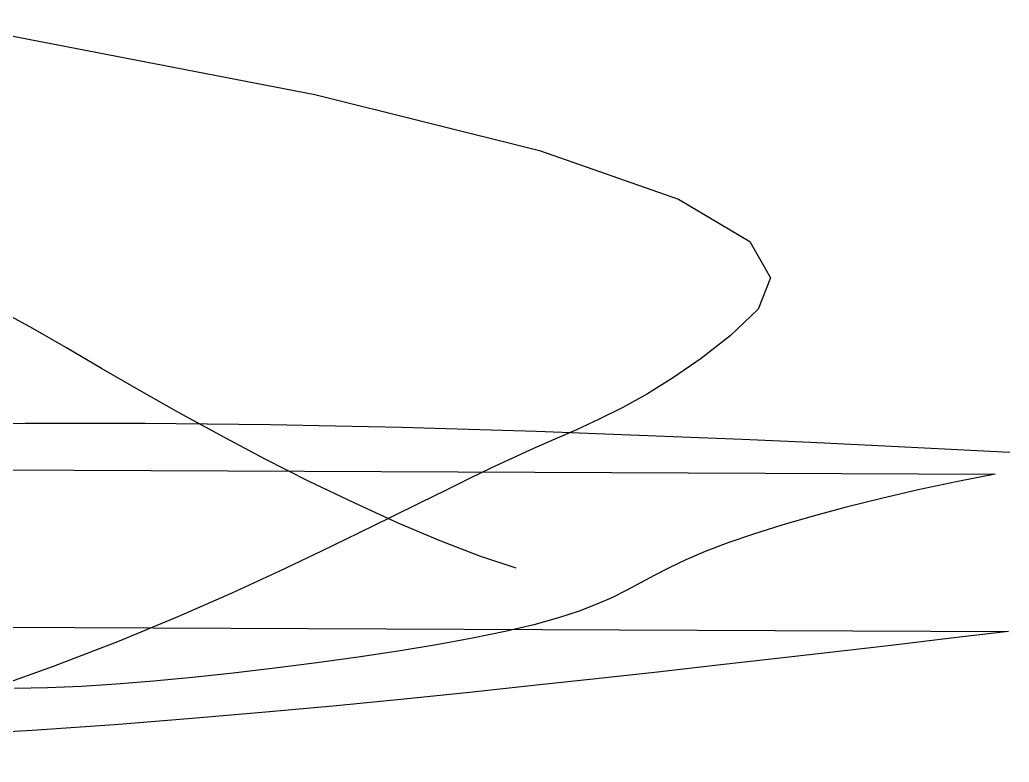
# Model space of a CAD drawing. Header units: millimetres. Extents: x 104198 to 1296755, y -81101 to 81453.
# Drawn here: x 635152.28 to 635181.85, y -26157.31 to -26135.13 of the extents above; entities that cross this region are included whole.
import ezdxf

# ---------------------------------------------------------------- set-up
doc = ezdxf.new("R2010")
doc.units = ezdxf.units.MM
doc.linetypes.add('HIDDEN2', pattern=[0.1875, 0.125, -0.0625])
doc.layers.add('0家具', color=51, linetype='Continuous')
doc.styles.add('黑体', font='simhei.ttf', dxfattribs={"width": 0.7})
doc.dimstyles.new('立面标注', dxfattribs={"dimtxt": 100, "dimasz": 35, "dimexe": 20, "dimexo": 100, "dimtad": 1, "dimdec": 0, "dimtxsty": '黑体', "dimblk": 'ARCHTICK', "dimcen": 80, "dimdle": 20, "dimclrd": 251, "dimclre": 251, "dimclrt": 256, "dimadec": 0, "dimazin": 0, "dimtfac": 1, "dimtdec": 0, "dimtix": 1, "dimtmove": 2, "dimatfit": 3, "dimldrblk": 'DOT', "dimfxl": 200, "dimfxlon": 1, "dimarcsym": 0})

# ---------------------------------------------------------------- blocks, each defined once
blk = doc.blocks.new('ghfdhrhr')
at = {"color": 250, "linetype": 'HIDDEN2', "ltscale": 600}
for p, q in [((635152.446, -32649.452), (635150.726, -32649.467)), ((635152.446, -32649.452), (635150.726, -32649.467)), ((635152.446, -32649.452), (635150.726, -32649.467)), ((635152.446, -32649.452), (635150.726, -32649.467)), ((635152.446, -32649.452), (635150.726, -32649.467)), ((635152.446, -32649.452), (635150.726, -32649.467)), ((635152.446, -32649.452), (635150.726, -32649.467)), ((635152.446, -32649.452), (635150.726, -32649.467)), ((635152.446, -32649.452), (635150.726, -32649.467)), ((635152.446, -32649.452), (635150.726, -32649.467)), ((635152.446, -32649.452), (635150.726, -32649.467)), ((635152.446, -32649.452), (635150.726, -32649.467)), ((635154.213, -32649.447), (635152.446, -32649.452)), ((635154.213, -32649.447), (635152.446, -32649.452)), ((635154.213, -32649.447), (635152.446, -32649.452)), ((635154.213, -32649.447), (635152.446, -32649.452)), ((635154.213, -32649.447), (635152.446, -32649.452)), ((635154.213, -32649.447), (635152.446, -32649.452)), ((635154.213, -32649.447), (635152.446, -32649.452)), ((635154.213, -32649.447), (635152.446, -32649.452)), ((635154.213, -32649.447), (635152.446, -32649.452)), ((635154.213, -32649.447), (635152.446, -32649.452)), ((635154.213, -32649.447), (635152.446, -32649.452)), ((635154.213, -32649.447), (635152.446, -32649.452)), ((635156.026, -32649.452), (635154.213, -32649.447)), ((635156.026, -32649.452), (635154.213, -32649.447)), ((635156.026, -32649.452), (635154.213, -32649.447)), ((635156.026, -32649.452), (635154.213, -32649.447)), ((635156.026, -32649.452), (635154.213, -32649.447)), ((635156.026, -32649.452), (635154.213, -32649.447)), ((635156.026, -32649.452), (635154.213, -32649.447)), ((635156.026, -32649.452), (635154.213, -32649.447)), ((635156.026, -32649.452), (635154.213, -32649.447)), ((635156.026, -32649.452), (635154.213, -32649.447)), ((635156.026, -32649.452), (635154.213, -32649.447)), ((635156.026, -32649.452), (635154.213, -32649.447)), ((635157.882, -32649.467), (635156.026, -32649.452)), ((635157.882, -32649.467), (635156.026, -32649.452)), ((635157.882, -32649.467), (635156.026, -32649.452)), ((635157.882, -32649.467), (635156.026, -32649.452)), ((635157.882, -32649.467), (635156.026, -32649.452)), ((635157.882, -32649.467), (635156.026, -32649.452)), ((635157.882, -32649.467), (635156.026, -32649.452)), ((635157.882, -32649.467), (635156.026, -32649.452)), ((635157.882, -32649.467), (635156.026, -32649.452)), ((635157.882, -32649.467), (635156.026, -32649.452)), ((635157.882, -32649.467), (635156.026, -32649.452)), ((635157.882, -32649.467), (635156.026, -32649.452)), ((635159.779, -32649.492), (635157.882, -32649.467)), ((635159.779, -32649.492), (635157.882, -32649.467)), ((635159.779, -32649.492), (635157.882, -32649.467)), ((635159.779, -32649.492), (635157.882, -32649.467)), ((635159.779, -32649.492), (635157.882, -32649.467)), ((635159.779, -32649.492), (635157.882, -32649.467)), ((635159.779, -32649.492), (635157.882, -32649.467)), ((635159.779, -32649.492), (635157.882, -32649.467)), ((635159.779, -32649.492), (635157.882, -32649.467)), ((635159.779, -32649.492), (635157.882, -32649.467)), ((635159.779, -32649.492), (635157.882, -32649.467)), ((635159.779, -32649.492), (635157.882, -32649.467)), ((635161.714, -32649.528), (635159.779, -32649.492)), ((635161.714, -32649.528), (635159.779, -32649.492)), ((635161.714, -32649.528), (635159.779, -32649.492)), ((635161.714, -32649.528), (635159.779, -32649.492)), ((635161.714, -32649.528), (635159.779, -32649.492)), ((635161.714, -32649.528), (635159.779, -32649.492)), ((635161.714, -32649.528), (635159.779, -32649.492)), ((635161.714, -32649.528), (635159.779, -32649.492)), ((635161.714, -32649.528), (635159.779, -32649.492)), ((635161.714, -32649.528), (635159.779, -32649.492)), ((635161.714, -32649.528), (635159.779, -32649.492)), ((635161.714, -32649.528), (635159.779, -32649.492)), ((635163.686, -32649.573), (635161.714, -32649.528)), ((635163.686, -32649.573), (635161.714, -32649.528)), ((635163.686, -32649.573), (635161.714, -32649.528)), ((635163.686, -32649.573), (635161.714, -32649.528)), ((635163.686, -32649.573), (635161.714, -32649.528)), ((635163.686, -32649.573), (635161.714, -32649.528)), ((635163.686, -32649.573), (635161.714, -32649.528)), ((635163.686, -32649.573), (635161.714, -32649.528)), ((635163.686, -32649.573), (635161.714, -32649.528)), ((635163.686, -32649.573), (635161.714, -32649.528)), ((635163.686, -32649.573), (635161.714, -32649.528)), ((635163.686, -32649.573), (635161.714, -32649.528)), ((635165.691, -32649.628), (635163.686, -32649.573)), ((635165.691, -32649.628), (635163.686, -32649.573)), ((635165.691, -32649.628), (635163.686, -32649.573)), ((635165.691, -32649.628), (635163.686, -32649.573)), ((635165.691, -32649.628), (635163.686, -32649.573)), ((635165.691, -32649.628), (635163.686, -32649.573)), ((635165.691, -32649.628), (635163.686, -32649.573)), ((635165.691, -32649.628), (635163.686, -32649.573)), ((635165.691, -32649.628), (635163.686, -32649.573)), ((635165.691, -32649.628), (635163.686, -32649.573)), ((635165.691, -32649.628), (635163.686, -32649.573)), ((635165.691, -32649.628), (635163.686, -32649.573)), ((635167.721, -32649.693), (635165.691, -32649.628)), ((635167.721, -32649.693), (635165.691, -32649.628)), ((635167.721, -32649.693), (635165.691, -32649.628)), ((635167.721, -32649.693), (635165.691, -32649.628)), ((635167.721, -32649.693), (635165.691, -32649.628)), ((635167.721, -32649.693), (635165.691, -32649.628)), ((635167.721, -32649.693), (635165.691, -32649.628)), ((635167.721, -32649.693), (635165.691, -32649.628)), ((635167.721, -32649.693), (635165.691, -32649.628)), ((635167.721, -32649.693), (635165.691, -32649.628)), ((635167.721, -32649.693), (635165.691, -32649.628)), ((635167.721, -32649.693), (635165.691, -32649.628)), ((635169.767, -32649.765), (635167.721, -32649.693)), ((635169.767, -32649.765), (635167.721, -32649.693)), ((635169.767, -32649.765), (635167.721, -32649.693)), ((635169.767, -32649.765), (635167.721, -32649.693)), ((635169.767, -32649.765), (635167.721, -32649.693)), ((635169.767, -32649.765), (635167.721, -32649.693)), ((635169.767, -32649.765), (635167.721, -32649.693)), ((635169.767, -32649.765), (635167.721, -32649.693)), ((635169.767, -32649.765), (635167.721, -32649.693)), ((635169.767, -32649.765), (635167.721, -32649.693)), ((635169.767, -32649.765), (635167.721, -32649.693)), ((635169.767, -32649.765), (635167.721, -32649.693)), ((635171.819, -32649.845), (635169.767, -32649.765)), ((635171.819, -32649.845), (635169.767, -32649.765)), ((635171.819, -32649.845), (635169.767, -32649.765)), ((635171.819, -32649.845), (635169.767, -32649.765)), ((635171.819, -32649.845), (635169.767, -32649.765)), ((635171.819, -32649.845), (635169.767, -32649.765)), ((635171.819, -32649.845), (635169.767, -32649.765)), ((635171.819, -32649.845), (635169.767, -32649.765)), ((635171.819, -32649.845), (635169.767, -32649.765)), ((635171.819, -32649.845), (635169.767, -32649.765)), ((635171.819, -32649.845), (635169.767, -32649.765)), ((635171.819, -32649.845), (635169.767, -32649.765)), ((635173.87, -32649.931), (635171.819, -32649.845)), ((635173.87, -32649.931), (635171.819, -32649.845)), ((635173.87, -32649.931), (635171.819, -32649.845)), ((635173.87, -32649.931), (635171.819, -32649.845)), ((635173.87, -32649.931), (635171.819, -32649.845)), ((635173.87, -32649.931), (635171.819, -32649.845)), ((635173.87, -32649.931), (635171.819, -32649.845)), ((635173.87, -32649.931), (635171.819, -32649.845)), ((635173.87, -32649.931), (635171.819, -32649.845)), ((635173.87, -32649.931), (635171.819, -32649.845)), ((635173.87, -32649.931), (635171.819, -32649.845)), ((635173.87, -32649.931), (635171.819, -32649.845)), ((635175.909, -32650.021), (635173.87, -32649.931)), ((635175.909, -32650.021), (635173.87, -32649.931)), ((635175.909, -32650.021), (635173.87, -32649.931)), ((635175.909, -32650.021), (635173.87, -32649.931)), ((635175.909, -32650.021), (635173.87, -32649.931)), ((635175.909, -32650.021), (635173.87, -32649.931)), ((635175.909, -32650.021), (635173.87, -32649.931)), ((635175.909, -32650.021), (635173.87, -32649.931)), ((635175.909, -32650.021), (635173.87, -32649.931)), ((635175.909, -32650.021), (635173.87, -32649.931)), ((635175.909, -32650.021), (635173.87, -32649.931)), ((635175.909, -32650.021), (635173.87, -32649.931)), ((635177.927, -32650.116), (635175.909, -32650.021)), ((635177.927, -32650.116), (635175.909, -32650.021)), ((635177.927, -32650.116), (635175.909, -32650.021)), ((635177.927, -32650.116), (635175.909, -32650.021)), ((635177.927, -32650.116), (635175.909, -32650.021)), ((635177.927, -32650.116), (635175.909, -32650.021)), ((635177.927, -32650.116), (635175.909, -32650.021)), ((635177.927, -32650.116), (635175.909, -32650.021)), ((635177.927, -32650.116), (635175.909, -32650.021)), ((635177.927, -32650.116), (635175.909, -32650.021)), ((635177.927, -32650.116), (635175.909, -32650.021)), ((635177.927, -32650.116), (635175.909, -32650.021)), ((635179.916, -32650.214), (635177.927, -32650.116)), ((635179.916, -32650.214), (635177.927, -32650.116)), ((635179.916, -32650.214), (635177.927, -32650.116)), ((635179.916, -32650.214), (635177.927, -32650.116)), ((635179.916, -32650.214), (635177.927, -32650.116)), ((635179.916, -32650.214), (635177.927, -32650.116)), ((635179.916, -32650.214), (635177.927, -32650.116)), ((635179.916, -32650.214), (635177.927, -32650.116)), ((635179.916, -32650.214), (635177.927, -32650.116)), ((635179.916, -32650.214), (635177.927, -32650.116)), ((635179.916, -32650.214), (635177.927, -32650.116)), ((635179.916, -32650.214), (635177.927, -32650.116)), ((635181.867, -32650.314), (635179.916, -32650.214)), ((635181.867, -32650.314), (635179.916, -32650.214)), ((635181.867, -32650.314), (635179.916, -32650.214)), ((635181.867, -32650.314), (635179.916, -32650.214)), ((635181.867, -32650.314), (635179.916, -32650.214)), ((635181.867, -32650.314), (635179.916, -32650.214)), ((635181.867, -32650.314), (635179.916, -32650.214)), ((635181.867, -32650.314), (635179.916, -32650.214)), ((635181.867, -32650.314), (635179.916, -32650.214)), ((635181.867, -32650.314), (635179.916, -32650.214)), ((635181.867, -32650.314), (635179.916, -32650.214)), ((635181.867, -32650.314), (635179.916, -32650.214)), ((635132.614, -32650.751), (635181.428, -32650.963)), ((635132.614, -32650.751), (635181.428, -32650.963)), ((635132.614, -32650.751), (635181.428, -32650.963)), ((635132.614, -32650.751), (635181.428, -32650.963)), ((635132.614, -32650.751), (635181.428, -32650.963)), ((635132.614, -32650.751), (635181.428, -32650.963)), ((635132.614, -32650.751), (635181.428, -32650.963)), ((635132.614, -32650.751), (635181.428, -32650.963)), ((635132.614, -32650.751), (635181.428, -32650.963)), ((635132.614, -32650.751), (635181.428, -32650.963)), ((635132.614, -32650.751), (635181.428, -32650.963)), ((635132.614, -32650.751), (635181.428, -32650.963)), ((635180.262, -32651.191), (635179.126, -32651.434)), ((635180.262, -32651.191), (635179.126, -32651.434)), ((635180.262, -32651.191), (635179.126, -32651.434)), ((635180.262, -32651.191), (635179.126, -32651.434)), ((635180.262, -32651.191), (635179.126, -32651.434)), ((635180.262, -32651.191), (635179.126, -32651.434)), ((635180.262, -32651.191), (635179.126, -32651.434)), ((635180.262, -32651.191), (635179.126, -32651.434)), ((635180.262, -32651.191), (635179.126, -32651.434)), ((635180.262, -32651.191), (635179.126, -32651.434)), ((635180.262, -32651.191), (635179.126, -32651.434)), ((635180.262, -32651.191), (635179.126, -32651.434)), ((635181.428, -32650.963), (635180.262, -32651.191)), ((635181.428, -32650.963), (635180.262, -32651.191)), ((635181.428, -32650.963), (635180.262, -32651.191)), ((635181.428, -32650.963), (635180.262, -32651.191)), ((635181.428, -32650.963), (635180.262, -32651.191)), ((635181.428, -32650.963), (635180.262, -32651.191)), ((635181.428, -32650.963), (635180.262, -32651.191)), ((635181.428, -32650.963), (635180.262, -32651.191)), ((635181.428, -32650.963), (635180.262, -32651.191)), ((635181.428, -32650.963), (635180.262, -32651.191)), ((635181.428, -32650.963), (635180.262, -32651.191)), ((635181.428, -32650.963), (635180.262, -32651.191)), ((635179.126, -32651.434), (635178.028, -32651.688)), ((635179.126, -32651.434), (635178.028, -32651.688)), ((635179.126, -32651.434), (635178.028, -32651.688)), ((635179.126, -32651.434), (635178.028, -32651.688)), ((635179.126, -32651.434), (635178.028, -32651.688)), ((635179.126, -32651.434), (635178.028, -32651.688)), ((635179.126, -32651.434), (635178.028, -32651.688)), ((635179.126, -32651.434), (635178.028, -32651.688)), ((635179.126, -32651.434), (635178.028, -32651.688)), ((635179.126, -32651.434), (635178.028, -32651.688)), ((635179.126, -32651.434), (635178.028, -32651.688)), ((635179.126, -32651.434), (635178.028, -32651.688)), ((635178.028, -32651.688), (635176.978, -32651.95)), ((635178.028, -32651.688), (635176.978, -32651.95)), ((635178.028, -32651.688), (635176.978, -32651.95)), ((635178.028, -32651.688), (635176.978, -32651.95)), ((635178.028, -32651.688), (635176.978, -32651.95)), ((635178.028, -32651.688), (635176.978, -32651.95)), ((635178.028, -32651.688), (635176.978, -32651.95)), ((635178.028, -32651.688), (635176.978, -32651.95)), ((635178.028, -32651.688), (635176.978, -32651.95)), ((635178.028, -32651.688), (635176.978, -32651.95)), ((635178.028, -32651.688), (635176.978, -32651.95)), ((635178.028, -32651.688), (635176.978, -32651.95)), ((635176.978, -32651.95), (635175.985, -32652.217)), ((635176.978, -32651.95), (635175.985, -32652.217)), ((635176.978, -32651.95), (635175.985, -32652.217)), ((635176.978, -32651.95), (635175.985, -32652.217)), ((635176.978, -32651.95), (635175.985, -32652.217)), ((635176.978, -32651.95), (635175.985, -32652.217)), ((635176.978, -32651.95), (635175.985, -32652.217)), ((635176.978, -32651.95), (635175.985, -32652.217)), ((635176.978, -32651.95), (635175.985, -32652.217)), ((635176.978, -32651.95), (635175.985, -32652.217)), ((635176.978, -32651.95), (635175.985, -32652.217)), ((635176.978, -32651.95), (635175.985, -32652.217)), ((635175.985, -32652.217), (635175.057, -32652.486)), ((635175.985, -32652.217), (635175.057, -32652.486)), ((635175.985, -32652.217), (635175.057, -32652.486)), ((635175.985, -32652.217), (635175.057, -32652.486)), ((635175.985, -32652.217), (635175.057, -32652.486)), ((635175.985, -32652.217), (635175.057, -32652.486)), ((635175.985, -32652.217), (635175.057, -32652.486)), ((635175.985, -32652.217), (635175.057, -32652.486)), ((635175.985, -32652.217), (635175.057, -32652.486)), ((635175.985, -32652.217), (635175.057, -32652.486)), ((635175.985, -32652.217), (635175.057, -32652.486)), ((635175.985, -32652.217), (635175.057, -32652.486)), ((635175.057, -32652.486), (635174.205, -32652.754)), ((635175.057, -32652.486), (635174.205, -32652.754)), ((635175.057, -32652.486), (635174.205, -32652.754)), ((635175.057, -32652.486), (635174.205, -32652.754)), ((635175.057, -32652.486), (635174.205, -32652.754)), ((635175.057, -32652.486), (635174.205, -32652.754)), ((635175.057, -32652.486), (635174.205, -32652.754)), ((635175.057, -32652.486), (635174.205, -32652.754)), ((635175.057, -32652.486), (635174.205, -32652.754)), ((635175.057, -32652.486), (635174.205, -32652.754)), ((635175.057, -32652.486), (635174.205, -32652.754)), ((635175.057, -32652.486), (635174.205, -32652.754)), ((635174.205, -32652.754), (635173.437, -32653.018)), ((635174.205, -32652.754), (635173.437, -32653.018)), ((635174.205, -32652.754), (635173.437, -32653.018)), ((635174.205, -32652.754), (635173.437, -32653.018)), ((635174.205, -32652.754), (635173.437, -32653.018)), ((635174.205, -32652.754), (635173.437, -32653.018)), ((635174.205, -32652.754), (635173.437, -32653.018)), ((635174.205, -32652.754), (635173.437, -32653.018)), ((635174.205, -32652.754), (635173.437, -32653.018)), ((635174.205, -32652.754), (635173.437, -32653.018)), ((635174.205, -32652.754), (635173.437, -32653.018)), ((635174.205, -32652.754), (635173.437, -32653.018)), ((635173.437, -32653.018), (635172.762, -32653.275)), ((635173.437, -32653.018), (635172.762, -32653.275)), ((635173.437, -32653.018), (635172.762, -32653.275)), ((635173.437, -32653.018), (635172.762, -32653.275)), ((635173.437, -32653.018), (635172.762, -32653.275)), ((635173.437, -32653.018), (635172.762, -32653.275)), ((635173.437, -32653.018), (635172.762, -32653.275)), ((635173.437, -32653.018), (635172.762, -32653.275)), ((635173.437, -32653.018), (635172.762, -32653.275)), ((635173.437, -32653.018), (635172.762, -32653.275)), ((635173.437, -32653.018), (635172.762, -32653.275)), ((635173.437, -32653.018), (635172.762, -32653.275)), ((635172.184, -32653.523), (635171.685, -32653.761)), ((635172.184, -32653.523), (635171.685, -32653.761)), ((635172.184, -32653.523), (635171.685, -32653.761)), ((635172.184, -32653.523), (635171.685, -32653.761)), ((635172.184, -32653.523), (635171.685, -32653.761)), ((635172.184, -32653.523), (635171.685, -32653.761)), ((635172.184, -32653.523), (635171.685, -32653.761)), ((635172.184, -32653.523), (635171.685, -32653.761)), ((635172.184, -32653.523), (635171.685, -32653.761)), ((635172.184, -32653.523), (635171.685, -32653.761)), ((635172.184, -32653.523), (635171.685, -32653.761)), ((635172.184, -32653.523), (635171.685, -32653.761)), ((635172.762, -32653.275), (635172.184, -32653.523)), ((635172.762, -32653.275), (635172.184, -32653.523)), ((635172.762, -32653.275), (635172.184, -32653.523)), ((635172.762, -32653.275), (635172.184, -32653.523)), ((635172.762, -32653.275), (635172.184, -32653.523)), ((635172.762, -32653.275), (635172.184, -32653.523)), ((635172.762, -32653.275), (635172.184, -32653.523)), ((635172.762, -32653.275), (635172.184, -32653.523)), ((635172.762, -32653.275), (635172.184, -32653.523)), ((635172.762, -32653.275), (635172.184, -32653.523)), ((635172.762, -32653.275), (635172.184, -32653.523)), ((635172.762, -32653.275), (635172.184, -32653.523)), ((635171.685, -32653.761), (635171.24, -32653.992)), ((635171.685, -32653.761), (635171.24, -32653.992)), ((635171.685, -32653.761), (635171.24, -32653.992)), ((635171.685, -32653.761), (635171.24, -32653.992)), ((635171.685, -32653.761), (635171.24, -32653.992)), ((635171.685, -32653.761), (635171.24, -32653.992)), ((635171.685, -32653.761), (635171.24, -32653.992)), ((635171.685, -32653.761), (635171.24, -32653.992)), ((635171.685, -32653.761), (635171.24, -32653.992)), ((635171.685, -32653.761), (635171.24, -32653.992)), ((635171.685, -32653.761), (635171.24, -32653.992)), ((635171.685, -32653.761), (635171.24, -32653.992)), ((635171.24, -32653.992), (635170.825, -32654.215)), ((635171.24, -32653.992), (635170.825, -32654.215)), ((635171.24, -32653.992), (635170.825, -32654.215)), ((635171.24, -32653.992), (635170.825, -32654.215)), ((635171.24, -32653.992), (635170.825, -32654.215)), ((635171.24, -32653.992), (635170.825, -32654.215)), ((635171.24, -32653.992), (635170.825, -32654.215)), ((635171.24, -32653.992), (635170.825, -32654.215)), ((635171.24, -32653.992), (635170.825, -32654.215)), ((635171.24, -32653.992), (635170.825, -32654.215)), ((635171.24, -32653.992), (635170.825, -32654.215)), ((635171.24, -32653.992), (635170.825, -32654.215)), ((635170.418, -32654.432), (635169.993, -32654.645)), ((635170.418, -32654.432), (635169.993, -32654.645)), ((635170.418, -32654.432), (635169.993, -32654.645)), ((635170.418, -32654.432), (635169.993, -32654.645)), ((635170.418, -32654.432), (635169.993, -32654.645)), ((635170.418, -32654.432), (635169.993, -32654.645)), ((635170.418, -32654.432), (635169.993, -32654.645)), ((635170.418, -32654.432), (635169.993, -32654.645)), ((635170.418, -32654.432), (635169.993, -32654.645)), ((635170.418, -32654.432), (635169.993, -32654.645)), ((635170.418, -32654.432), (635169.993, -32654.645)), ((635170.418, -32654.432), (635169.993, -32654.645)), ((635170.825, -32654.215), (635170.418, -32654.432)), ((635170.825, -32654.215), (635170.418, -32654.432)), ((635170.825, -32654.215), (635170.418, -32654.432)), ((635170.825, -32654.215), (635170.418, -32654.432)), ((635170.825, -32654.215), (635170.418, -32654.432)), ((635170.825, -32654.215), (635170.418, -32654.432)), ((635170.825, -32654.215), (635170.418, -32654.432)), ((635170.825, -32654.215), (635170.418, -32654.432)), ((635170.825, -32654.215), (635170.418, -32654.432)), ((635170.825, -32654.215), (635170.418, -32654.432)), ((635170.825, -32654.215), (635170.418, -32654.432)), ((635170.825, -32654.215), (635170.418, -32654.432)), ((635169.993, -32654.645), (635169.528, -32654.853)), ((635169.993, -32654.645), (635169.528, -32654.853)), ((635169.993, -32654.645), (635169.528, -32654.853)), ((635169.993, -32654.645), (635169.528, -32654.853)), ((635169.993, -32654.645), (635169.528, -32654.853)), ((635169.993, -32654.645), (635169.528, -32654.853)), ((635169.993, -32654.645), (635169.528, -32654.853)), ((635169.993, -32654.645), (635169.528, -32654.853)), ((635169.993, -32654.645), (635169.528, -32654.853)), ((635169.993, -32654.645), (635169.528, -32654.853)), ((635169.993, -32654.645), (635169.528, -32654.853)), ((635169.993, -32654.645), (635169.528, -32654.853)), ((635169.528, -32654.853), (635168.997, -32655.058)), ((635169.528, -32654.853), (635168.997, -32655.058)), ((635169.528, -32654.853), (635168.997, -32655.058)), ((635169.528, -32654.853), (635168.997, -32655.058)), ((635169.528, -32654.853), (635168.997, -32655.058)), ((635169.528, -32654.853), (635168.997, -32655.058)), ((635169.528, -32654.853), (635168.997, -32655.058)), ((635169.528, -32654.853), (635168.997, -32655.058)), ((635169.528, -32654.853), (635168.997, -32655.058)), ((635169.528, -32654.853), (635168.997, -32655.058)), ((635169.528, -32654.853), (635168.997, -32655.058)), ((635169.528, -32654.853), (635168.997, -32655.058)), ((635168.378, -32655.261), (635167.647, -32655.463)), ((635168.378, -32655.261), (635167.647, -32655.463)), ((635168.378, -32655.261), (635167.647, -32655.463)), ((635168.378, -32655.261), (635167.647, -32655.463)), ((635168.378, -32655.261), (635167.647, -32655.463)), ((635168.378, -32655.261), (635167.647, -32655.463)), ((635168.378, -32655.261), (635167.647, -32655.463)), ((635168.378, -32655.261), (635167.647, -32655.463)), ((635168.378, -32655.261), (635167.647, -32655.463)), ((635168.378, -32655.261), (635167.647, -32655.463)), ((635168.378, -32655.261), (635167.647, -32655.463)), ((635168.378, -32655.261), (635167.647, -32655.463)), ((635168.997, -32655.058), (635168.378, -32655.261)), ((635168.997, -32655.058), (635168.378, -32655.261)), ((635168.997, -32655.058), (635168.378, -32655.261)), ((635168.997, -32655.058), (635168.378, -32655.261)), ((635168.997, -32655.058), (635168.378, -32655.261)), ((635168.997, -32655.058), (635168.378, -32655.261)), ((635168.997, -32655.058), (635168.378, -32655.261)), ((635168.997, -32655.058), (635168.378, -32655.261)), ((635168.997, -32655.058), (635168.378, -32655.261)), ((635168.997, -32655.058), (635168.378, -32655.261)), ((635168.997, -32655.058), (635168.378, -32655.261)), ((635168.997, -32655.058), (635168.378, -32655.261)), ((635133.533, -32655.463), (635181.827, -32655.665)), ((635133.533, -32655.463), (635181.827, -32655.665)), ((635133.533, -32655.463), (635181.827, -32655.665)), ((635133.533, -32655.463), (635181.827, -32655.665)), ((635133.533, -32655.463), (635181.827, -32655.665)), ((635133.533, -32655.463), (635181.827, -32655.665)), ((635133.533, -32655.463), (635181.827, -32655.665)), ((635133.533, -32655.463), (635181.827, -32655.665)), ((635133.533, -32655.463), (635181.827, -32655.665)), ((635133.533, -32655.463), (635181.827, -32655.665)), ((635133.533, -32655.463), (635181.827, -32655.665)), ((635133.533, -32655.463), (635181.827, -32655.665)), ((635167.647, -32655.463), (635166.786, -32655.665)), ((635167.647, -32655.463), (635166.786, -32655.665)), ((635167.647, -32655.463), (635166.786, -32655.665)), ((635167.647, -32655.463), (635166.786, -32655.665)), ((635167.647, -32655.463), (635166.786, -32655.665)), ((635167.647, -32655.463), (635166.786, -32655.665)), ((635167.647, -32655.463), (635166.786, -32655.665)), ((635167.647, -32655.463), (635166.786, -32655.665)), ((635167.647, -32655.463), (635166.786, -32655.665)), ((635167.647, -32655.463), (635166.786, -32655.665)), ((635167.647, -32655.463), (635166.786, -32655.665)), ((635167.647, -32655.463), (635166.786, -32655.665)), ((635165.81, -32655.864), (635164.738, -32656.06)), ((635165.81, -32655.864), (635164.738, -32656.06)), ((635165.81, -32655.864), (635164.738, -32656.06)), ((635165.81, -32655.864), (635164.738, -32656.06)), ((635165.81, -32655.864), (635164.738, -32656.06)), ((635165.81, -32655.864), (635164.738, -32656.06)), ((635165.81, -32655.864), (635164.738, -32656.06)), ((635165.81, -32655.864), (635164.738, -32656.06)), ((635165.81, -32655.864), (635164.738, -32656.06)), ((635165.81, -32655.864), (635164.738, -32656.06)), ((635165.81, -32655.864), (635164.738, -32656.06)), ((635165.81, -32655.864), (635164.738, -32656.06)), ((635166.786, -32655.665), (635165.81, -32655.864)), ((635166.786, -32655.665), (635165.81, -32655.864)), ((635166.786, -32655.665), (635165.81, -32655.864)), ((635166.786, -32655.665), (635165.81, -32655.864)), ((635166.786, -32655.665), (635165.81, -32655.864)), ((635166.786, -32655.665), (635165.81, -32655.864)), ((635166.786, -32655.665), (635165.81, -32655.864)), ((635166.786, -32655.665), (635165.81, -32655.864)), ((635166.786, -32655.665), (635165.81, -32655.864)), ((635166.786, -32655.665), (635165.81, -32655.864)), ((635166.786, -32655.665), (635165.81, -32655.864)), ((635166.786, -32655.665), (635165.81, -32655.864)), ((635180.116, -32655.867), (635178.397, -32656.069)), ((635180.116, -32655.867), (635178.397, -32656.069)), ((635180.116, -32655.867), (635178.397, -32656.069)), ((635180.116, -32655.867), (635178.397, -32656.069)), ((635180.116, -32655.867), (635178.397, -32656.069)), ((635180.116, -32655.867), (635178.397, -32656.069)), ((635180.116, -32655.867), (635178.397, -32656.069)), ((635180.116, -32655.867), (635178.397, -32656.069)), ((635180.116, -32655.867), (635178.397, -32656.069)), ((635180.116, -32655.867), (635178.397, -32656.069)), ((635180.116, -32655.867), (635178.397, -32656.069)), ((635180.116, -32655.867), (635178.397, -32656.069)), ((635181.827, -32655.665), (635180.116, -32655.867)), ((635181.827, -32655.665), (635180.116, -32655.867)), ((635181.827, -32655.665), (635180.116, -32655.867)), ((635181.827, -32655.665), (635180.116, -32655.867)), ((635181.827, -32655.665), (635180.116, -32655.867)), ((635181.827, -32655.665), (635180.116, -32655.867)), ((635181.827, -32655.665), (635180.116, -32655.867)), ((635181.827, -32655.665), (635180.116, -32655.867)), ((635181.827, -32655.665), (635180.116, -32655.867)), ((635181.827, -32655.665), (635180.116, -32655.867)), ((635181.827, -32655.665), (635180.116, -32655.867)), ((635181.827, -32655.665), (635180.116, -32655.867)), ((635164.738, -32656.06), (635163.591, -32656.249)), ((635164.738, -32656.06), (635163.591, -32656.249)), ((635164.738, -32656.06), (635163.591, -32656.249)), ((635164.738, -32656.06), (635163.591, -32656.249)), ((635164.738, -32656.06), (635163.591, -32656.249)), ((635164.738, -32656.06), (635163.591, -32656.249)), ((635164.738, -32656.06), (635163.591, -32656.249)), ((635164.738, -32656.06), (635163.591, -32656.249)), ((635164.738, -32656.06), (635163.591, -32656.249)), ((635164.738, -32656.06), (635163.591, -32656.249)), ((635164.738, -32656.06), (635163.591, -32656.249)), ((635164.738, -32656.06), (635163.591, -32656.249)), ((635178.397, -32656.069), (635176.664, -32656.271)), ((635178.397, -32656.069), (635176.664, -32656.271)), ((635178.397, -32656.069), (635176.664, -32656.271)), ((635178.397, -32656.069), (635176.664, -32656.271)), ((635178.397, -32656.069), (635176.664, -32656.271)), ((635178.397, -32656.069), (635176.664, -32656.271)), ((635178.397, -32656.069), (635176.664, -32656.271)), ((635178.397, -32656.069), (635176.664, -32656.271)), ((635178.397, -32656.069), (635176.664, -32656.271)), ((635178.397, -32656.069), (635176.664, -32656.271)), ((635178.397, -32656.069), (635176.664, -32656.271)), ((635178.397, -32656.069), (635176.664, -32656.271)), ((635162.389, -32656.431), (635161.154, -32656.602)), ((635162.389, -32656.431), (635161.154, -32656.602)), ((635162.389, -32656.431), (635161.154, -32656.602)), ((635162.389, -32656.431), (635161.154, -32656.602)), ((635162.389, -32656.431), (635161.154, -32656.602)), ((635162.389, -32656.431), (635161.154, -32656.602)), ((635162.389, -32656.431), (635161.154, -32656.602)), ((635162.389, -32656.431), (635161.154, -32656.602)), ((635162.389, -32656.431), (635161.154, -32656.602)), ((635162.389, -32656.431), (635161.154, -32656.602)), ((635162.389, -32656.431), (635161.154, -32656.602)), ((635162.389, -32656.431), (635161.154, -32656.602)), ((635163.591, -32656.249), (635162.389, -32656.431)), ((635163.591, -32656.249), (635162.389, -32656.431)), ((635163.591, -32656.249), (635162.389, -32656.431)), ((635163.591, -32656.249), (635162.389, -32656.431)), ((635163.591, -32656.249), (635162.389, -32656.431)), ((635163.591, -32656.249), (635162.389, -32656.431)), ((635163.591, -32656.249), (635162.389, -32656.431)), ((635163.591, -32656.249), (635162.389, -32656.431)), ((635163.591, -32656.249), (635162.389, -32656.431)), ((635163.591, -32656.249), (635162.389, -32656.431)), ((635163.591, -32656.249), (635162.389, -32656.431)), ((635163.591, -32656.249), (635162.389, -32656.431)), ((635174.912, -32656.473), (635173.138, -32656.675)), ((635174.912, -32656.473), (635173.138, -32656.675)), ((635174.912, -32656.473), (635173.138, -32656.675)), ((635174.912, -32656.473), (635173.138, -32656.675)), ((635174.912, -32656.473), (635173.138, -32656.675)), ((635174.912, -32656.473), (635173.138, -32656.675)), ((635174.912, -32656.473), (635173.138, -32656.675)), ((635174.912, -32656.473), (635173.138, -32656.675)), ((635174.912, -32656.473), (635173.138, -32656.675)), ((635174.912, -32656.473), (635173.138, -32656.675)), ((635174.912, -32656.473), (635173.138, -32656.675)), ((635174.912, -32656.473), (635173.138, -32656.675)), ((635176.664, -32656.271), (635174.912, -32656.473)), ((635176.664, -32656.271), (635174.912, -32656.473)), ((635176.664, -32656.271), (635174.912, -32656.473)), ((635176.664, -32656.271), (635174.912, -32656.473)), ((635176.664, -32656.271), (635174.912, -32656.473)), ((635176.664, -32656.271), (635174.912, -32656.473)), ((635176.664, -32656.271), (635174.912, -32656.473)), ((635176.664, -32656.271), (635174.912, -32656.473)), ((635176.664, -32656.271), (635174.912, -32656.473)), ((635176.664, -32656.271), (635174.912, -32656.473)), ((635176.664, -32656.271), (635174.912, -32656.473)), ((635176.664, -32656.271), (635174.912, -32656.473)), ((635159.904, -32656.761), (635158.662, -32656.906)), ((635159.904, -32656.761), (635158.662, -32656.906)), ((635159.904, -32656.761), (635158.662, -32656.906)), ((635159.904, -32656.761), (635158.662, -32656.906)), ((635159.904, -32656.761), (635158.662, -32656.906)), ((635159.904, -32656.761), (635158.662, -32656.906)), ((635159.904, -32656.761), (635158.662, -32656.906)), ((635159.904, -32656.761), (635158.662, -32656.906)), ((635159.904, -32656.761), (635158.662, -32656.906)), ((635159.904, -32656.761), (635158.662, -32656.906)), ((635159.904, -32656.761), (635158.662, -32656.906)), ((635159.904, -32656.761), (635158.662, -32656.906)), ((635161.154, -32656.602), (635159.904, -32656.761)), ((635161.154, -32656.602), (635159.904, -32656.761)), ((635161.154, -32656.602), (635159.904, -32656.761)), ((635161.154, -32656.602), (635159.904, -32656.761)), ((635161.154, -32656.602), (635159.904, -32656.761)), ((635161.154, -32656.602), (635159.904, -32656.761)), ((635161.154, -32656.602), (635159.904, -32656.761)), ((635161.154, -32656.602), (635159.904, -32656.761)), ((635161.154, -32656.602), (635159.904, -32656.761)), ((635161.154, -32656.602), (635159.904, -32656.761)), ((635161.154, -32656.602), (635159.904, -32656.761)), ((635161.154, -32656.602), (635159.904, -32656.761)), ((635173.138, -32656.675), (635171.337, -32656.877)), ((635173.138, -32656.675), (635171.337, -32656.877)), ((635173.138, -32656.675), (635171.337, -32656.877)), ((635173.138, -32656.675), (635171.337, -32656.877)), ((635173.138, -32656.675), (635171.337, -32656.877)), ((635173.138, -32656.675), (635171.337, -32656.877)), ((635173.138, -32656.675), (635171.337, -32656.877)), ((635173.138, -32656.675), (635171.337, -32656.877)), ((635173.138, -32656.675), (635171.337, -32656.877)), ((635173.138, -32656.675), (635171.337, -32656.877)), ((635173.138, -32656.675), (635171.337, -32656.877)), ((635173.138, -32656.675), (635171.337, -32656.877)), ((635157.447, -32657.035), (635156.279, -32657.146)), ((635157.447, -32657.035), (635156.279, -32657.146)), ((635157.447, -32657.035), (635156.279, -32657.146)), ((635157.447, -32657.035), (635156.279, -32657.146)), ((635157.447, -32657.035), (635156.279, -32657.146)), ((635157.447, -32657.035), (635156.279, -32657.146)), ((635157.447, -32657.035), (635156.279, -32657.146)), ((635157.447, -32657.035), (635156.279, -32657.146)), ((635157.447, -32657.035), (635156.279, -32657.146)), ((635157.447, -32657.035), (635156.279, -32657.146)), ((635157.447, -32657.035), (635156.279, -32657.146)), ((635157.447, -32657.035), (635156.279, -32657.146)), ((635158.662, -32656.906), (635157.447, -32657.035)), ((635158.662, -32656.906), (635157.447, -32657.035)), ((635158.662, -32656.906), (635157.447, -32657.035)), ((635158.662, -32656.906), (635157.447, -32657.035)), ((635158.662, -32656.906), (635157.447, -32657.035)), ((635158.662, -32656.906), (635157.447, -32657.035)), ((635158.662, -32656.906), (635157.447, -32657.035)), ((635158.662, -32656.906), (635157.447, -32657.035)), ((635158.662, -32656.906), (635157.447, -32657.035)), ((635158.662, -32656.906), (635157.447, -32657.035)), ((635158.662, -32656.906), (635157.447, -32657.035)), ((635158.662, -32656.906), (635157.447, -32657.035)), ((635169.503, -32657.079), (635167.634, -32657.281)), ((635169.503, -32657.079), (635167.634, -32657.281)), ((635169.503, -32657.079), (635167.634, -32657.281)), ((635169.503, -32657.079), (635167.634, -32657.281)), ((635169.503, -32657.079), (635167.634, -32657.281)), ((635169.503, -32657.079), (635167.634, -32657.281)), ((635169.503, -32657.079), (635167.634, -32657.281)), ((635169.503, -32657.079), (635167.634, -32657.281)), ((635169.503, -32657.079), (635167.634, -32657.281)), ((635169.503, -32657.079), (635167.634, -32657.281)), ((635169.503, -32657.079), (635167.634, -32657.281)), ((635169.503, -32657.079), (635167.634, -32657.281)), ((635171.337, -32656.877), (635169.503, -32657.079)), ((635171.337, -32656.877), (635169.503, -32657.079)), ((635171.337, -32656.877), (635169.503, -32657.079)), ((635171.337, -32656.877), (635169.503, -32657.079)), ((635171.337, -32656.877), (635169.503, -32657.079)), ((635171.337, -32656.877), (635169.503, -32657.079)), ((635171.337, -32656.877), (635169.503, -32657.079)), ((635171.337, -32656.877), (635169.503, -32657.079)), ((635171.337, -32656.877), (635169.503, -32657.079)), ((635171.337, -32656.877), (635169.503, -32657.079)), ((635171.337, -32656.877), (635169.503, -32657.079)), ((635171.337, -32656.877), (635169.503, -32657.079)), ((635153.109, -32657.349), (635152.12, -32657.367)), ((635153.109, -32657.349), (635152.12, -32657.367)), ((635153.109, -32657.349), (635152.12, -32657.367)), ((635153.109, -32657.349), (635152.12, -32657.367)), ((635153.109, -32657.349), (635152.12, -32657.367)), ((635153.109, -32657.349), (635152.12, -32657.367)), ((635153.109, -32657.349), (635152.12, -32657.367)), ((635153.109, -32657.349), (635152.12, -32657.367)), ((635153.109, -32657.349), (635152.12, -32657.367)), ((635153.109, -32657.349), (635152.12, -32657.367)), ((635153.109, -32657.349), (635152.12, -32657.367)), ((635153.109, -32657.349), (635152.12, -32657.367)), ((635154.122, -32657.305), (635153.109, -32657.349)), ((635154.122, -32657.305), (635153.109, -32657.349)), ((635154.122, -32657.305), (635153.109, -32657.349)), ((635154.122, -32657.305), (635153.109, -32657.349)), ((635154.122, -32657.305), (635153.109, -32657.349)), ((635154.122, -32657.305), (635153.109, -32657.349)), ((635154.122, -32657.305), (635153.109, -32657.349)), ((635154.122, -32657.305), (635153.109, -32657.349)), ((635154.122, -32657.305), (635153.109, -32657.349)), ((635154.122, -32657.305), (635153.109, -32657.349)), ((635154.122, -32657.305), (635153.109, -32657.349)), ((635154.122, -32657.305), (635153.109, -32657.349)), ((635155.174, -32657.237), (635154.122, -32657.305)), ((635155.174, -32657.237), (635154.122, -32657.305)), ((635155.174, -32657.237), (635154.122, -32657.305)), ((635155.174, -32657.237), (635154.122, -32657.305)), ((635155.174, -32657.237), (635154.122, -32657.305)), ((635155.174, -32657.237), (635154.122, -32657.305)), ((635155.174, -32657.237), (635154.122, -32657.305)), ((635155.174, -32657.237), (635154.122, -32657.305)), ((635155.174, -32657.237), (635154.122, -32657.305)), ((635155.174, -32657.237), (635154.122, -32657.305)), ((635155.174, -32657.237), (635154.122, -32657.305)), ((635155.174, -32657.237), (635154.122, -32657.305)), ((635156.279, -32657.146), (635155.174, -32657.237)), ((635156.279, -32657.146), (635155.174, -32657.237)), ((635156.279, -32657.146), (635155.174, -32657.237)), ((635156.279, -32657.146), (635155.174, -32657.237)), ((635156.279, -32657.146), (635155.174, -32657.237)), ((635156.279, -32657.146), (635155.174, -32657.237)), ((635156.279, -32657.146), (635155.174, -32657.237)), ((635156.279, -32657.146), (635155.174, -32657.237)), ((635156.279, -32657.146), (635155.174, -32657.237)), ((635156.279, -32657.146), (635155.174, -32657.237)), ((635156.279, -32657.146), (635155.174, -32657.237)), ((635156.279, -32657.146), (635155.174, -32657.237)), ((635167.634, -32657.281), (635165.723, -32657.483)), ((635167.634, -32657.281), (635165.723, -32657.483)), ((635167.634, -32657.281), (635165.723, -32657.483)), ((635167.634, -32657.281), (635165.723, -32657.483)), ((635167.634, -32657.281), (635165.723, -32657.483)), ((635167.634, -32657.281), (635165.723, -32657.483)), ((635167.634, -32657.281), (635165.723, -32657.483)), ((635167.634, -32657.281), (635165.723, -32657.483)), ((635167.634, -32657.281), (635165.723, -32657.483)), ((635167.634, -32657.281), (635165.723, -32657.483)), ((635167.634, -32657.281), (635165.723, -32657.483)), ((635167.634, -32657.281), (635165.723, -32657.483)), ((635163.765, -32657.684), (635161.743, -32657.884)), ((635163.765, -32657.684), (635161.743, -32657.884)), ((635163.765, -32657.684), (635161.743, -32657.884)), ((635163.765, -32657.684), (635161.743, -32657.884)), ((635163.765, -32657.684), (635161.743, -32657.884)), ((635163.765, -32657.684), (635161.743, -32657.884)), ((635163.765, -32657.684), (635161.743, -32657.884)), ((635163.765, -32657.684), (635161.743, -32657.884)), ((635163.765, -32657.684), (635161.743, -32657.884)), ((635163.765, -32657.684), (635161.743, -32657.884)), ((635163.765, -32657.684), (635161.743, -32657.884)), ((635163.765, -32657.684), (635161.743, -32657.884)), ((635165.723, -32657.483), (635163.765, -32657.684)), ((635165.723, -32657.483), (635163.765, -32657.684)), ((635165.723, -32657.483), (635163.765, -32657.684)), ((635165.723, -32657.483), (635163.765, -32657.684)), ((635165.723, -32657.483), (635163.765, -32657.684)), ((635165.723, -32657.483), (635163.765, -32657.684)), ((635165.723, -32657.483), (635163.765, -32657.684)), ((635165.723, -32657.483), (635163.765, -32657.684)), ((635165.723, -32657.483), (635163.765, -32657.684)), ((635165.723, -32657.483), (635163.765, -32657.684)), ((635165.723, -32657.483), (635163.765, -32657.684)), ((635165.723, -32657.483), (635163.765, -32657.684)), ((635161.743, -32657.884), (635159.639, -32658.079)), ((635161.743, -32657.884), (635159.639, -32658.079)), ((635161.743, -32657.884), (635159.639, -32658.079)), ((635161.743, -32657.884), (635159.639, -32658.079)), ((635161.743, -32657.884), (635159.639, -32658.079)), ((635161.743, -32657.884), (635159.639, -32658.079)), ((635161.743, -32657.884), (635159.639, -32658.079)), ((635161.743, -32657.884), (635159.639, -32658.079)), ((635161.743, -32657.884), (635159.639, -32658.079)), ((635161.743, -32657.884), (635159.639, -32658.079)), ((635161.743, -32657.884), (635159.639, -32658.079)), ((635161.743, -32657.884), (635159.639, -32658.079)), ((635157.435, -32658.269), (635155.113, -32658.45)), ((635157.435, -32658.269), (635155.113, -32658.45)), ((635157.435, -32658.269), (635155.113, -32658.45)), ((635157.435, -32658.269), (635155.113, -32658.45)), ((635157.435, -32658.269), (635155.113, -32658.45)), ((635157.435, -32658.269), (635155.113, -32658.45)), ((635157.435, -32658.269), (635155.113, -32658.45)), ((635157.435, -32658.269), (635155.113, -32658.45)), ((635157.435, -32658.269), (635155.113, -32658.45)), ((635157.435, -32658.269), (635155.113, -32658.45)), ((635157.435, -32658.269), (635155.113, -32658.45)), ((635157.435, -32658.269), (635155.113, -32658.45)), ((635159.639, -32658.079), (635157.435, -32658.269)), ((635159.639, -32658.079), (635157.435, -32658.269)), ((635159.639, -32658.079), (635157.435, -32658.269)), ((635159.639, -32658.079), (635157.435, -32658.269)), ((635159.639, -32658.079), (635157.435, -32658.269)), ((635159.639, -32658.079), (635157.435, -32658.269)), ((635159.639, -32658.079), (635157.435, -32658.269)), ((635159.639, -32658.079), (635157.435, -32658.269)), ((635159.639, -32658.079), (635157.435, -32658.269)), ((635159.639, -32658.079), (635157.435, -32658.269)), ((635159.639, -32658.079), (635157.435, -32658.269)), ((635159.639, -32658.079), (635157.435, -32658.269)), ((635155.113, -32658.45), (635152.655, -32658.622)), ((635155.113, -32658.45), (635152.655, -32658.622)), ((635155.113, -32658.45), (635152.655, -32658.622)), ((635155.113, -32658.45), (635152.655, -32658.622)), ((635155.113, -32658.45), (635152.655, -32658.622)), ((635155.113, -32658.45), (635152.655, -32658.622)), ((635155.113, -32658.45), (635152.655, -32658.622)), ((635155.113, -32658.45), (635152.655, -32658.622)), ((635155.113, -32658.45), (635152.655, -32658.622)), ((635155.113, -32658.45), (635152.655, -32658.622)), ((635155.113, -32658.45), (635152.655, -32658.622)), ((635155.113, -32658.45), (635152.655, -32658.622)), ((635152.655, -32658.622), (635150.042, -32658.781)), ((635152.655, -32658.622), (635150.042, -32658.781)), ((635152.655, -32658.622), (635150.042, -32658.781)), ((635152.655, -32658.622), (635150.042, -32658.781)), ((635152.655, -32658.622), (635150.042, -32658.781)), ((635152.655, -32658.622), (635150.042, -32658.781)), ((635152.655, -32658.622), (635150.042, -32658.781)), ((635152.655, -32658.622), (635150.042, -32658.781)), ((635152.655, -32658.622), (635150.042, -32658.781)), ((635152.655, -32658.622), (635150.042, -32658.781)), ((635152.655, -32658.622), (635150.042, -32658.781)), ((635152.655, -32658.622), (635150.042, -32658.781))]:
    blk.add_line(p, q, dxfattribs=at)
for points in [[(635151.322, -32637.729), (635161.1, -32639.625), (635167.807, -32641.293), (635171.964, -32642.75), (635174.093, -32644.014), (635174.712, -32645.104), (635174.344, -32646.037), (635173.509, -32646.833), (635172.639, -32647.508), (635171.817, -32648.079), (635171.039, -32648.561), (635170.3, -32648.971), (635169.595, -32649.324), (635168.918, -32649.636), (635168.266, -32649.923), (635167.632, -32650.201), (635167.01, -32650.483), (635166.381, -32650.779), (635165.725, -32651.096), (635165.021, -32651.442), (635164.247, -32651.825), (635163.383, -32652.251), (635162.408, -32652.729), (635161.3, -32653.265), (635160.042, -32653.865), (635158.621, -32654.52), (635157.027, -32655.22), (635155.249, -32655.955), (635153.277, -32656.713), (635151.101, -32657.485)], [(635151.322, -32637.729), (635161.1, -32639.625), (635167.807, -32641.293), (635171.964, -32642.75), (635174.093, -32644.014), (635174.712, -32645.104), (635174.344, -32646.037), (635173.509, -32646.833), (635172.639, -32647.508), (635171.817, -32648.079), (635171.039, -32648.561), (635170.3, -32648.971), (635169.595, -32649.324), (635168.918, -32649.636), (635168.266, -32649.923), (635167.632, -32650.201), (635167.01, -32650.483), (635166.381, -32650.779), (635165.725, -32651.096), (635165.021, -32651.442), (635164.247, -32651.825), (635163.383, -32652.251), (635162.408, -32652.729), (635161.3, -32653.265), (635160.042, -32653.865), (635158.621, -32654.52), (635157.027, -32655.22), (635155.249, -32655.955), (635153.277, -32656.713), (635151.101, -32657.485)], [(635151.322, -32637.729), (635161.1, -32639.625), (635167.807, -32641.293), (635171.964, -32642.75), (635174.093, -32644.014), (635174.712, -32645.104), (635174.344, -32646.037), (635173.509, -32646.833), (635172.639, -32647.508), (635171.817, -32648.079), (635171.039, -32648.561), (635170.3, -32648.971), (635169.595, -32649.324), (635168.918, -32649.636), (635168.266, -32649.923), (635167.632, -32650.201), (635167.01, -32650.483), (635166.381, -32650.779), (635165.725, -32651.096), (635165.021, -32651.442), (635164.247, -32651.825), (635163.383, -32652.251), (635162.408, -32652.729), (635161.3, -32653.265), (635160.042, -32653.865), (635158.621, -32654.52), (635157.027, -32655.22), (635155.249, -32655.955), (635153.277, -32656.713), (635151.101, -32657.485)], [(635151.322, -32637.729), (635161.1, -32639.625), (635167.807, -32641.293), (635171.964, -32642.75), (635174.093, -32644.014), (635174.712, -32645.104), (635174.344, -32646.037), (635173.509, -32646.833), (635172.639, -32647.508), (635171.817, -32648.079), (635171.039, -32648.561), (635170.3, -32648.971), (635169.595, -32649.324), (635168.918, -32649.636), (635168.266, -32649.923), (635167.632, -32650.201), (635167.01, -32650.483), (635166.381, -32650.779), (635165.725, -32651.096), (635165.021, -32651.442), (635164.247, -32651.825), (635163.383, -32652.251), (635162.408, -32652.729), (635161.3, -32653.265), (635160.042, -32653.865), (635158.621, -32654.52), (635157.027, -32655.22), (635155.249, -32655.955), (635153.277, -32656.713), (635151.101, -32657.485)], [(635151.322, -32637.729), (635161.1, -32639.625), (635167.807, -32641.293), (635171.964, -32642.75), (635174.093, -32644.014), (635174.712, -32645.104), (635174.344, -32646.037), (635173.509, -32646.833), (635172.639, -32647.508), (635171.817, -32648.079), (635171.039, -32648.561), (635170.3, -32648.971), (635169.595, -32649.324), (635168.918, -32649.636), (635168.266, -32649.923), (635167.632, -32650.201), (635167.01, -32650.483), (635166.381, -32650.779), (635165.725, -32651.096), (635165.021, -32651.442), (635164.247, -32651.825), (635163.383, -32652.251), (635162.408, -32652.729), (635161.3, -32653.265), (635160.042, -32653.865), (635158.621, -32654.52), (635157.027, -32655.22), (635155.249, -32655.955), (635153.277, -32656.713), (635151.101, -32657.485)], [(635151.322, -32637.729), (635161.1, -32639.625), (635167.807, -32641.293), (635171.964, -32642.75), (635174.093, -32644.014), (635174.712, -32645.104), (635174.344, -32646.037), (635173.509, -32646.833), (635172.639, -32647.508), (635171.817, -32648.079), (635171.039, -32648.561), (635170.3, -32648.971), (635169.595, -32649.324), (635168.918, -32649.636), (635168.266, -32649.923), (635167.632, -32650.201), (635167.01, -32650.483), (635166.381, -32650.779), (635165.725, -32651.096), (635165.021, -32651.442), (635164.247, -32651.825), (635163.383, -32652.251), (635162.408, -32652.729), (635161.3, -32653.265), (635160.042, -32653.865), (635158.621, -32654.52), (635157.027, -32655.22), (635155.249, -32655.955), (635153.277, -32656.713), (635151.101, -32657.485)], [(635151.322, -32637.729), (635161.1, -32639.625), (635167.807, -32641.293), (635171.964, -32642.75), (635174.093, -32644.014), (635174.712, -32645.104), (635174.344, -32646.037), (635173.509, -32646.833), (635172.639, -32647.508), (635171.817, -32648.079), (635171.039, -32648.561), (635170.3, -32648.971), (635169.595, -32649.324), (635168.918, -32649.636), (635168.266, -32649.923), (635167.632, -32650.201), (635167.01, -32650.483), (635166.381, -32650.779), (635165.725, -32651.096), (635165.021, -32651.442), (635164.247, -32651.825), (635163.383, -32652.251), (635162.408, -32652.729), (635161.3, -32653.265), (635160.042, -32653.865), (635158.621, -32654.52), (635157.027, -32655.22), (635155.249, -32655.955), (635153.277, -32656.713), (635151.101, -32657.485)], [(635151.322, -32637.729), (635161.1, -32639.625), (635167.807, -32641.293), (635171.964, -32642.75), (635174.093, -32644.014), (635174.712, -32645.104), (635174.344, -32646.037), (635173.509, -32646.833), (635172.639, -32647.508), (635171.817, -32648.079), (635171.039, -32648.561), (635170.3, -32648.971), (635169.595, -32649.324), (635168.918, -32649.636), (635168.266, -32649.923), (635167.632, -32650.201), (635167.01, -32650.483), (635166.381, -32650.779), (635165.725, -32651.096), (635165.021, -32651.442), (635164.247, -32651.825), (635163.383, -32652.251), (635162.408, -32652.729), (635161.3, -32653.265), (635160.042, -32653.865), (635158.621, -32654.52), (635157.027, -32655.22), (635155.249, -32655.955), (635153.277, -32656.713), (635151.101, -32657.485)], [(635151.322, -32637.729), (635161.1, -32639.625), (635167.807, -32641.293), (635171.964, -32642.75), (635174.093, -32644.014), (635174.712, -32645.104), (635174.344, -32646.037), (635173.509, -32646.833), (635172.639, -32647.508), (635171.817, -32648.079), (635171.039, -32648.561), (635170.3, -32648.971), (635169.595, -32649.324), (635168.918, -32649.636), (635168.266, -32649.923), (635167.632, -32650.201), (635167.01, -32650.483), (635166.381, -32650.779), (635165.725, -32651.096), (635165.021, -32651.442), (635164.247, -32651.825), (635163.383, -32652.251), (635162.408, -32652.729), (635161.3, -32653.265), (635160.042, -32653.865), (635158.621, -32654.52), (635157.027, -32655.22), (635155.249, -32655.955), (635153.277, -32656.713), (635151.101, -32657.485)], [(635151.322, -32637.729), (635161.1, -32639.625), (635167.807, -32641.293), (635171.964, -32642.75), (635174.093, -32644.014), (635174.712, -32645.104), (635174.344, -32646.037), (635173.509, -32646.833), (635172.639, -32647.508), (635171.817, -32648.079), (635171.039, -32648.561), (635170.3, -32648.971), (635169.595, -32649.324), (635168.918, -32649.636), (635168.266, -32649.923), (635167.632, -32650.201), (635167.01, -32650.483), (635166.381, -32650.779), (635165.725, -32651.096), (635165.021, -32651.442), (635164.247, -32651.825), (635163.383, -32652.251), (635162.408, -32652.729), (635161.3, -32653.265), (635160.042, -32653.865), (635158.621, -32654.52), (635157.027, -32655.22), (635155.249, -32655.955), (635153.277, -32656.713), (635151.101, -32657.485)], [(635151.322, -32637.729), (635161.1, -32639.625), (635167.807, -32641.293), (635171.964, -32642.75), (635174.093, -32644.014), (635174.712, -32645.104), (635174.344, -32646.037), (635173.509, -32646.833), (635172.639, -32647.508), (635171.817, -32648.079), (635171.039, -32648.561), (635170.3, -32648.971), (635169.595, -32649.324), (635168.918, -32649.636), (635168.266, -32649.923), (635167.632, -32650.201), (635167.01, -32650.483), (635166.381, -32650.779), (635165.725, -32651.096), (635165.021, -32651.442), (635164.247, -32651.825), (635163.383, -32652.251), (635162.408, -32652.729), (635161.3, -32653.265), (635160.042, -32653.865), (635158.621, -32654.52), (635157.027, -32655.22), (635155.249, -32655.955), (635153.277, -32656.713), (635151.101, -32657.485)], [(635151.322, -32637.729), (635161.1, -32639.625), (635167.807, -32641.293), (635171.964, -32642.75), (635174.093, -32644.014), (635174.712, -32645.104), (635174.344, -32646.037), (635173.509, -32646.833), (635172.639, -32647.508), (635171.817, -32648.079), (635171.039, -32648.561), (635170.3, -32648.971), (635169.595, -32649.324), (635168.918, -32649.636), (635168.266, -32649.923), (635167.632, -32650.201), (635167.01, -32650.483), (635166.381, -32650.779), (635165.725, -32651.096), (635165.021, -32651.442), (635164.247, -32651.825), (635163.383, -32652.251), (635162.408, -32652.729), (635161.3, -32653.265), (635160.042, -32653.865), (635158.621, -32654.52), (635157.027, -32655.22), (635155.249, -32655.955), (635153.277, -32656.713), (635151.101, -32657.485)], [(635167.115, -32653.77), (635166.032, -32653.413), (635164.846, -32652.959), (635163.584, -32652.424), (635162.272, -32651.825), (635160.934, -32651.179), (635159.598, -32650.503), (635158.288, -32649.811), (635157.03, -32649.123), (635155.845, -32648.451), (635154.729, -32647.805), (635153.674, -32647.191), (635152.67, -32646.614), (635151.709, -32646.081)], [(635167.115, -32653.77), (635166.032, -32653.413), (635164.846, -32652.959), (635163.584, -32652.424), (635162.272, -32651.825), (635160.934, -32651.179), (635159.598, -32650.503), (635158.288, -32649.811), (635157.03, -32649.123), (635155.845, -32648.451), (635154.729, -32647.805), (635153.674, -32647.191), (635152.67, -32646.614), (635151.709, -32646.081)], [(635167.115, -32653.77), (635166.032, -32653.413), (635164.846, -32652.959), (635163.584, -32652.424), (635162.272, -32651.825), (635160.934, -32651.179), (635159.598, -32650.503), (635158.288, -32649.811), (635157.03, -32649.123), (635155.845, -32648.451), (635154.729, -32647.805), (635153.674, -32647.191), (635152.67, -32646.614), (635151.709, -32646.081)], [(635167.115, -32653.77), (635166.032, -32653.413), (635164.846, -32652.959), (635163.584, -32652.424), (635162.272, -32651.825), (635160.934, -32651.179), (635159.598, -32650.503), (635158.288, -32649.811), (635157.03, -32649.123), (635155.845, -32648.451), (635154.729, -32647.805), (635153.674, -32647.191), (635152.67, -32646.614), (635151.709, -32646.081)], [(635167.115, -32653.77), (635166.032, -32653.413), (635164.846, -32652.959), (635163.584, -32652.424), (635162.272, -32651.825), (635160.934, -32651.179), (635159.598, -32650.503), (635158.288, -32649.811), (635157.03, -32649.123), (635155.845, -32648.451), (635154.729, -32647.805), (635153.674, -32647.191), (635152.67, -32646.614), (635151.709, -32646.081)], [(635167.115, -32653.77), (635166.032, -32653.413), (635164.846, -32652.959), (635163.584, -32652.424), (635162.272, -32651.825), (635160.934, -32651.179), (635159.598, -32650.503), (635158.288, -32649.811), (635157.03, -32649.123), (635155.845, -32648.451), (635154.729, -32647.805), (635153.674, -32647.191), (635152.67, -32646.614), (635151.709, -32646.081)], [(635167.115, -32653.77), (635166.032, -32653.413), (635164.846, -32652.959), (635163.584, -32652.424), (635162.272, -32651.825), (635160.934, -32651.179), (635159.598, -32650.503), (635158.288, -32649.811), (635157.03, -32649.123), (635155.845, -32648.451), (635154.729, -32647.805), (635153.674, -32647.191), (635152.67, -32646.614), (635151.709, -32646.081)], [(635167.115, -32653.77), (635166.032, -32653.413), (635164.846, -32652.959), (635163.584, -32652.424), (635162.272, -32651.825), (635160.934, -32651.179), (635159.598, -32650.503), (635158.288, -32649.811), (635157.03, -32649.123), (635155.845, -32648.451), (635154.729, -32647.805), (635153.674, -32647.191), (635152.67, -32646.614), (635151.709, -32646.081)], [(635167.115, -32653.77), (635166.032, -32653.413), (635164.846, -32652.959), (635163.584, -32652.424), (635162.272, -32651.825), (635160.934, -32651.179), (635159.598, -32650.503), (635158.288, -32649.811), (635157.03, -32649.123), (635155.845, -32648.451), (635154.729, -32647.805), (635153.674, -32647.191), (635152.67, -32646.614), (635151.709, -32646.081)], [(635167.115, -32653.77), (635166.032, -32653.413), (635164.846, -32652.959), (635163.584, -32652.424), (635162.272, -32651.825), (635160.934, -32651.179), (635159.598, -32650.503), (635158.288, -32649.811), (635157.03, -32649.123), (635155.845, -32648.451), (635154.729, -32647.805), (635153.674, -32647.191), (635152.67, -32646.614), (635151.709, -32646.081)], [(635167.115, -32653.77), (635166.032, -32653.413), (635164.846, -32652.959), (635163.584, -32652.424), (635162.272, -32651.825), (635160.934, -32651.179), (635159.598, -32650.503), (635158.288, -32649.811), (635157.03, -32649.123), (635155.845, -32648.451), (635154.729, -32647.805), (635153.674, -32647.191), (635152.67, -32646.614), (635151.709, -32646.081)], [(635167.115, -32653.77), (635166.032, -32653.413), (635164.846, -32652.959), (635163.584, -32652.424), (635162.272, -32651.825), (635160.934, -32651.179), (635159.598, -32650.503), (635158.288, -32649.811), (635157.03, -32649.123), (635155.845, -32648.451), (635154.729, -32647.805), (635153.674, -32647.191), (635152.67, -32646.614), (635151.709, -32646.081)]]:
    blk.add_lwpolyline(points, dxfattribs=at)
blk = doc.blocks.new('_ArchTick')
at = {"color": 2, "linetype": 'ByBlock', "const_width": 0.4}
blk.add_lwpolyline([(-0.5, -0.5), (0.5, 0.5)], dxfattribs=at)
blk = doc.blocks.new('_Dot')
at = {"color": 2, "linetype": 'ByBlock', "lineweight": -2}
blk.add_line((-0.5, 0), (-1, 0), dxfattribs=at)
at = {"color": 2, "linetype": 'ByBlock', "const_width": 0.5}
blk.add_lwpolyline([(-0.25, 0, 1), (0.25, 0, 1)], format="xyb", close=True, dxfattribs=at)

msp = doc.modelspace()

# ---------------------------------------------------------------- block references
at = {"color": 2}
msp.add_blockref('ghfdhrhr', (0, 6502.26), dxfattribs=at)

# ---------------------------------------------------------------- leaders
at = {"layer": '0家具', "color": 51}
msp.add_leader([(634753.428, -26511.403), (634753.428, -23491.592), (635863.644, -23491.592)], dimstyle='立面标注', dxfattribs=at)

doc.saveas('drawing.dxf')
